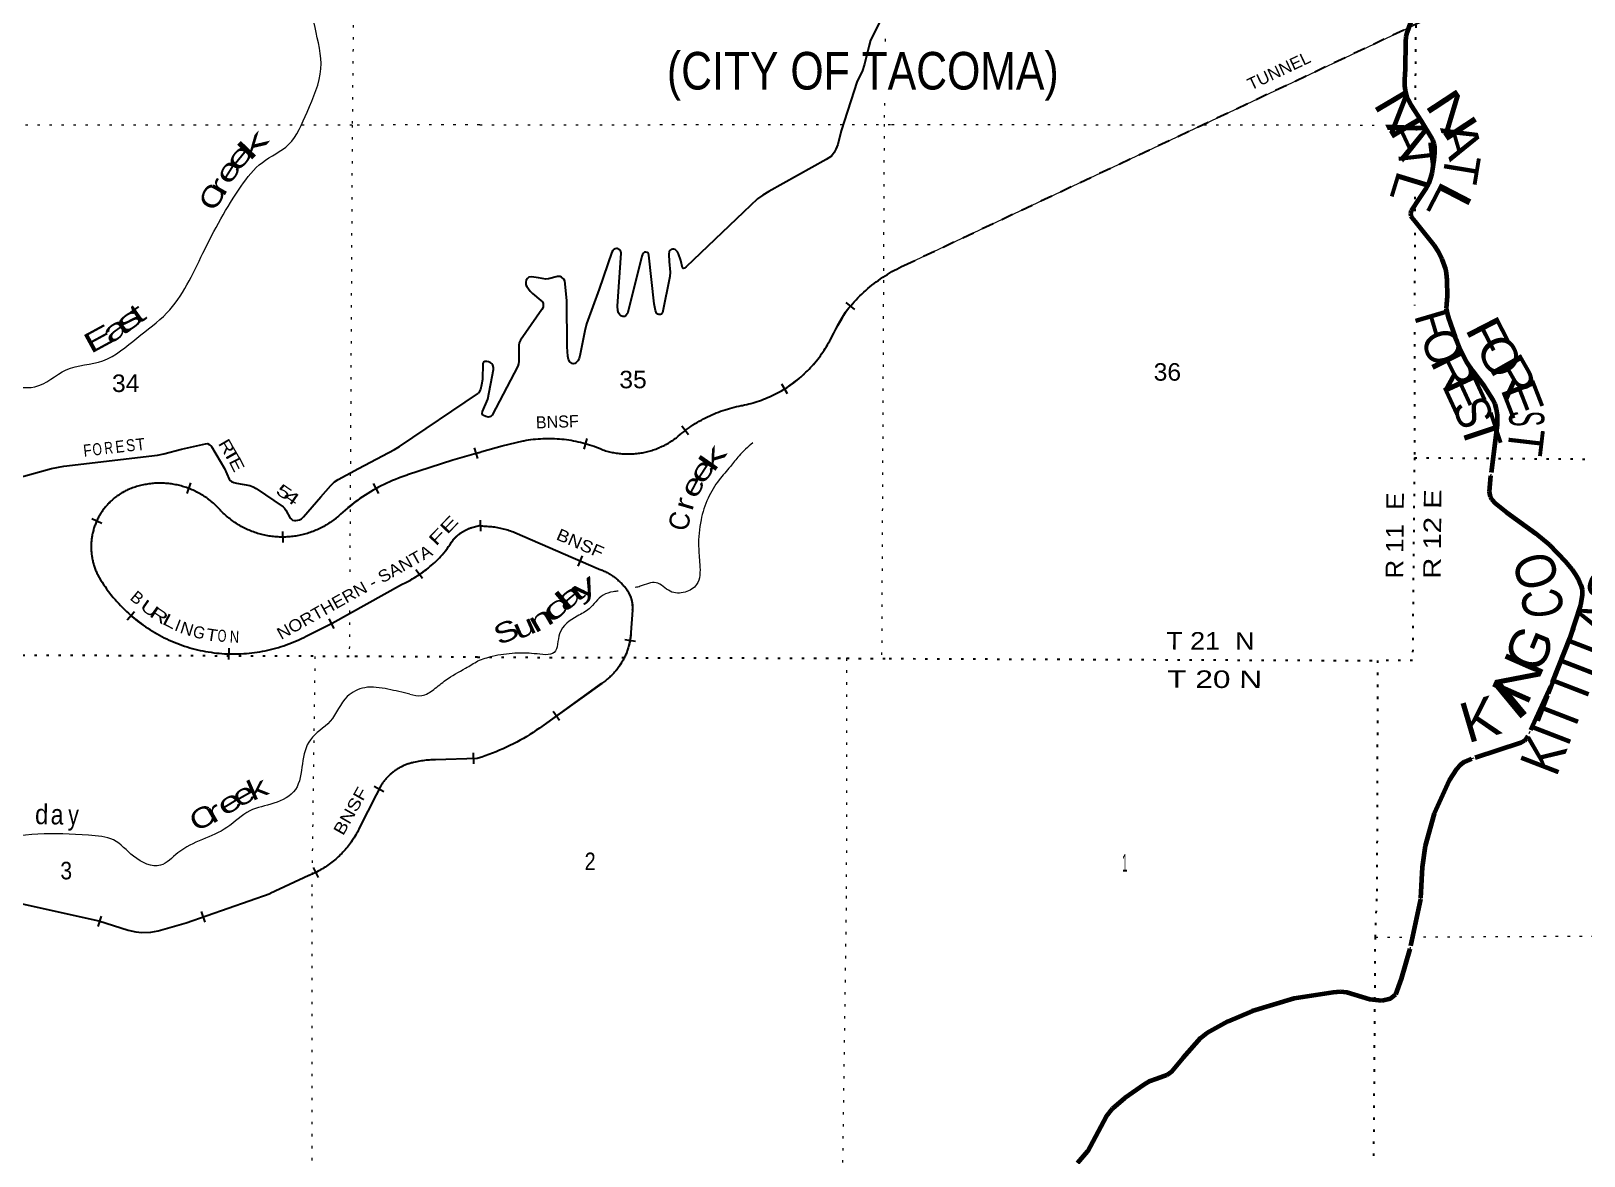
# Model space of a CAD drawing. Header units: feet. Extents: x -252966 to 4, y -183309 to 1368.
# Drawn here: x -98064 to -82555, y -94107 to -82866 of the extents above; entities that cross this region are included whole.
import ezdxf
from ezdxf.enums import TextEntityAlignment as Align

# ---------------------------------------------------------------- set-up
doc = ezdxf.new("R2010")
doc.units = ezdxf.units.FT
doc.header["$LTSCALE"] = 80
for name, pattern in [('DOT_DASHED', [7.7, 5, -1.2, 0.3, -1.2]), ('DOTTED', [1.5, 0.3, -1.2]), ('LONG_DASH_SHORT_DASH', [9.9, 6, -1.2, 1.5, -1.2]), ('SHORT_DASHED', [2.7, 1.5, -1.2])]:
    doc.linetypes.add(name, pattern=pattern)
for name, color, linetype, lineweight in [('11', 7, 'LONG_DASH_SHORT_DASH', 60), ('29', 7, 'Continuous', 25), ('30', 7, 'Continuous', 35), ('34', 7, 'Continuous', 13), ('39', 7, 'Continuous', 13), ('41', 7, 'Continuous', 13), ('44', 7, 'DOT_DASHED', 13), ('6', 7, 'DOTTED', 25), ('7', 7, 'DOTTED', 13)]:
    doc.layers.add(name, color=color, linetype=linetype, lineweight=lineweight)
doc.layers.add('12', color=7, linetype='Continuous')

msp = doc.modelspace()

# ---------------------------------------------------------------- linework, layer by layer
at = {"layer": '11'}
for points in [[(-84267.89, -82724.16), (-84324.35, -82884.24), (-84333.06, -82922.23), (-84338.28, -82974.98), (-84339.42, -83242.59), (-84346.16, -83353.2), (-84345.43, -83414.19), (-84340.05, -83460.47), (-84326.88, -83512.88), (-84310.63, -83553.96), (-84284.02, -83604.6), (-84179.21, -83763.37), (-84084.63, -83923.58), (-84068.09, -83954.03), (-84054.45, -83993.54), (-84048.64, -84027.34), (-84046.69, -84078.91), (-84052.7, -84153.19), (-84073.97, -84287.12), (-84085.68, -84332.13), (-84107.98, -84394.07)], [(-84107.98, -84394.07), (-84137.45, -84444.86), (-84198.47, -84534.86), (-84280.88, -84662.73), (-84286.63, -84686.89), (-84282.71, -84713.11), (-84274.81, -84727.58), (-84240.61, -84768.4), (-84054.23, -85002.02), (-84011.13, -85068.55), (-83974.53, -85146.97), (-83938.93, -85245.96), (-83930.81, -85285.44), (-83924.54, -85353.97), (-83921.44, -85515.01), (-83928.68, -85597.63), (-83929.43, -85638.22), (-83925.62, -85669.05), (-83911.37, -85726.09), (-83842.37, -85925.49), (-83782.41, -86072.75), (-83731.08, -86168.6), (-83666.14, -86261.74), (-83549.95, -86414.29), (-83465.83, -86549.72), (-83444.69, -86595.81), (-83430.55, -86645.24), (-83422.94, -86704.09), (-83419.76, -86801.65), (-83487.06, -87309.94), (-83500.86, -87468.82), (-83490.56, -87520.43), (-83479.25, -87543.21), (-83439.69, -87587.14), (-83324.5, -87676.09), (-83036.64, -87886.76), (-82903.11, -87997.4), (-82737.72, -88166.58), (-82671.62, -88248.06), (-82639.28, -88295.84), (-82605.87, -88353.24), (-82585.09, -88402.83), (-82573.99, -88447.24), (-82571.37, -88500.33), (-82587.55, -88604.3), (-82696.45, -88928.82), (-82888.44, -89415.45), (-83115.02, -89913.57), (-83130.83, -89937.76), (-83149.89, -89958.19), (-83183.56, -89977.73), (-83676.6, -90138.97), (-83747.22, -90169.87), (-83789.36, -90200.99), (-83826.16, -90240.92), (-83901.98, -90353.62), (-84051.34, -90684.3), (-84140.87, -91006.78), (-84170.71, -91221.77), (-84188.36, -91530.6)], [(-84187.58, -91539.16), (-84292.97, -92037.27), (-84379.95, -92337.76), (-84436.73, -92493.14), (-84488.57, -92537.08), (-84573.38, -92555.28), (-84694.79, -92542.05), (-84924.1, -92473.32), (-84985.38, -92466.93), (-85059.79, -92472.17), (-85448.36, -92533.31), (-85869.61, -92658.72), (-86112.72, -92761.6), (-86321.52, -92878.73), (-86383.34, -92928.57), (-86557.29, -93126.71), (-86672.89, -93266.8), (-86721.05, -93300.71), (-86821.88, -93337.44), (-86895.56, -93364.2), (-86946.11, -93392.58), (-87143.77, -93528.39), (-87262.04, -93633.85), (-87328, -93711.71), (-87513.77, -94063.91), (-87613.27, -94177.8)]]:
    msp.add_lwpolyline(points, dxfattribs=at)
at = {"layer": '29'}
for points in [[(-89437.54, -82471.74), (-89680.97, -82956.15), (-89697, -83021.82), (-89739.31, -83197.9), (-89762.96, -83271.66), (-89813.74, -83365.93), (-89972.77, -83862.09), (-90007.02, -84000.15), (-90025.76, -84045.7), (-90042.58, -84079.35), (-90069.91, -84115.11), (-90121.58, -84148.12), (-90696.43, -84468.48), (-90755.3, -84504.23), (-90808.55, -84543.6), (-90949.2, -84675.53), (-91519.86, -85223.25), (-91537.39, -85236.22), (-91550, -85237.27), (-91558.01, -85231.21), (-91576.01, -85157.14), (-91597.31, -85092.13), (-91608.87, -85072.15), (-91632.14, -85049), (-91643.56, -85044.81), (-91657.23, -85044.81), (-91670.89, -85049.01), (-91680.33, -85054.95), (-91689.81, -85066.89), (-91694.02, -85097.39), (-91692.47, -85169.01), (-91681.4, -85276.18), (-91684.57, -85317.13), (-91759.16, -85683.3), (-91768.65, -85694.75), (-91779.17, -85700.01), (-91792.83, -85700.01), (-91805.35, -85695.25), (-91815.96, -85684.23), (-91828.57, -85656.89), (-91841.4, -85591.14), (-91895.19, -85104.73), (-91897.97, -85092.13), (-91904.27, -85083.19), (-91911.63, -85077.41), (-91925.28, -85074.68), (-91935.81, -85076.36), (-91947.37, -85085.82), (-91956.83, -85097.39), (-91963.46, -85114.66), (-92000.56, -85263.92)], [(-92000.56, -85263.92), (-92102.95, -85675.82), (-92108.51, -85686.89), (-92122.92, -85708.42), (-92136.59, -85716.83), (-92152.7, -85716.86), (-92172.33, -85712.63), (-92183.89, -85703.16), (-92196.51, -85680.03), (-92204.92, -85656.89), (-92206.82, -85614.73), (-92171.28, -85084.77), (-92174.23, -85068.38), (-92188.1, -85051.12), (-92210.35, -85040.32), (-92218.58, -85038.5), (-92230.14, -85040.6), (-92243.81, -85049.01), (-92252.22, -85059.53), (-92262.58, -85076.29), (-92391.38, -85444.4), (-92516.07, -85791.5), (-92534.28, -85860.52), (-92578.65, -86094.63), (-92590.7, -86139.6), (-92603.32, -86161.68), (-92620.14, -86179.56), (-92634.86, -86189.02), (-92651.01, -86190.62), (-92660.08, -86189.03), (-92670.6, -86182.71), (-92682.16, -86171.15), (-92695.15, -86148.54), (-92704.23, -86115.4), (-92711.1, -86020.43), (-92714.72, -85558.1), (-92734.72, -85361.34), (-92742.65, -85345.92), (-92765.21, -85324.53), (-92779.93, -85318.22), (-92804.86, -85317.83), (-92895.56, -85341.36), (-92923.34, -85343.71), (-92996.53, -85333.35)], [(-92996.53, -85333.35), (-93065.86, -85323.53), (-93091.08, -85326.63), (-93106.84, -85338.2), (-93119.46, -85356.08), (-93124.13, -85375.5), (-93122.61, -85400.25), (-93113.15, -85419.18), (-93078.03, -85465.61), (-93057.44, -85487.54), (-92971.24, -85558), (-92957.66, -85571.83), (-92949.17, -85587.45), (-92948.11, -85606.38), (-92950.22, -85626.36), (-92961.74, -85647.88), (-93177.27, -85954.48), (-93188.9, -85981.85), (-93193.04, -86006.02), (-93191, -86097.93), (-93191.99, -86167.98), (-93195.14, -86190.06), (-93203.15, -86213.99), (-93239.35, -86286), (-93460.05, -86705.38), (-93470.56, -86718), (-93483.16, -86722.21), (-93499.99, -86723.26), (-93523.12, -86718), (-93552.54, -86703.28), (-93556.75, -86699.07), (-93559.91, -86687.5), (-93557.04, -86668.07), (-93502.73, -86546.05), (-93444.1, -86247.74), (-93444.27, -86227.92), (-93451.63, -86204.79), (-93461.09, -86190.06), (-93468.45, -86183.75), (-93477.91, -86176.39), (-93496.23, -86171.62), (-93511.55, -86167.97), (-93531.52, -86169.03), (-93545.19, -86174.28), (-93550.46, -86187.57), (-93556.75, -86347.81), (-93564.11, -86401.45), (-93576.72, -86446.67), (-93594.26, -86485.07)], [(-98438.19, -87395.68), (-97858.81, -87238.34), (-97736.03, -87214.19), (-96800.1, -87104.1), (-96736.99, -87091.76), (-96561.14, -87043.73), (-96321.34, -86990.44), (-96302.35, -86988.32), (-96284.15, -86998.24), (-96262.26, -87017.88), (-96133.31, -87238.06), (-96085.55, -87342.95), (-96074.48, -87355.62), (-96061.07, -87367.03), (-96038.61, -87377.79), (-96011.71, -87383.06), (-95880.38, -87406.85), (-95845.55, -87420), (-95815.49, -87437.94), (-95547.66, -87621.7), (-95533.81, -87633.19), (-95519.58, -87652.2), (-95475.13, -87734.46), (-95464.19, -87745.07), (-95451.53, -87752.46), (-95434.65, -87755.62), (-95420.41, -87755.63), (-95398.78, -87753.51), (-95384.01, -87749.29), (-95364.34, -87738.55), (-95342.87, -87720.79), (-95170.9, -87521.35), (-95070.06, -87407.76), (-95034.3, -87371.45), (-94996.32, -87346.12), (-94792.83, -87238.72), (-94432.98, -87046.38), (-94383.63, -87017.43), (-93594.26, -86485.07)]]:
    msp.add_lwpolyline(points, dxfattribs=at)
at = {"layer": '34'}
for p, q in [((-89345.22, -85209.79), (-81032.08, -81286.7)), ((-93232.6, -87877.14), (-92396.15, -88240.72)), ((-92059.27, -88651.43), (-92073.75, -88877.34)), ((-92365.55, -89383.14), (-92987.21, -89830.5)), ((-93608.05, -90133.84), (-94024.92, -90147.91)), ((-95290.08, -91303.42), (-95666.73, -91478.92))]:
    msp.add_line(p, q, dxfattribs=at)
at = {"layer": '34', "lineweight": 25}
for p, q in [((-89837.8, -85648.35), (-89922.52, -85577.24)), ((-90507.68, -86489.89), (-90565.26, -86395.45)), ((-91497.53, -86901.3), (-91565.2, -86813.81)), ((-92541.23, -87042.94), (-92510.4, -86936.71)), ((-93638.18, -87030.28), (-93606.43, -87136.23)), ((-96471.42, -87382.03), (-96509.96, -87485.71)), ((-94647.84, -87388.48), (-94595.32, -87485.82)), ((-97457.58, -87738.34), (-97357.18, -87784.74)), ((-93571.48, -87862.98), (-93576.51, -87752.49)), ((-95552.14, -87867.76), (-95550.62, -87978.36)), ((-92601.41, -88212.68), (-92557.32, -88111.24)), ((-94153.4, -88337.18), (-94220.41, -88249.18)), ((-97104.05, -88749.79), (-97031.83, -88666.01)), ((-95036.45, -88837.17), (-95085.67, -88738.12)), ((-92135.27, -88944.34), (-92026.47, -88964.25)), ((-96090.31, -89144.35), (-96086.8, -89033.8)), ((-92850.63, -89663.08), (-92786.02, -89752.86)), ((-93649.23, -90077.68), (-93645.5, -90188.22)), ((-94637.9, -90412.06), (-94539.96, -90463.46)), ((-95245.8, -91225.08), (-95196.51, -91324.1)), ((-97393.8, -91814.77), (-97359.84, -91709.5)), ((-96325.68, -91769.41), (-96362.31, -91665.04))]:
    msp.add_line(p, q, dxfattribs=at)
at = {"layer": '34', "linetype": 'SHORT_DASHED', "lineweight": 25}
msp.add_lwpolyline([(-89601.43, -85357.1), (-89579.51, -85341.64), (-89557.11, -85326.46), (-89534.66, -85311.77), (-89511.87, -85297.44), (-89488.69, -85283.61), (-89465.52, -85270.11), (-89442.02, -85256.98), (-89418.12, -85244.34), (-89394.23, -85232.04), (-89370.15, -85220.17), (-89345.68, -85208.8), (-81032.56, -81285.72), (-80813.07, -81176.21)], dxfattribs=at)
at = {"layer": '34', "lineweight": 25}
for points in [[(-91527.13, -86855.18), (-91508.18, -86841.2), (-91489.07, -86827.63), (-91469.68, -86814.18), (-91450.03, -86801.22), (-91430.24, -86788.65), (-91410.06, -86776.3), (-91389.83, -86764.44), (-91369.42, -86752.77), (-91348.65, -86741.51), (-91327.82, -86730.74), (-91306.74, -86720.28), (-91285.57, -86710.1), (-91264.05, -86700.33), (-91242.55, -86690.94), (-91220.71, -86681.95), (-91198.89, -86673.36), (-91176.8, -86665.06), (-91154.65, -86657.24), (-91132.35, -86649.82), (-91109.96, -86642.69), (-91087.32, -86636.06), (-91064.61, -86629.72), (-91041.83, -86623.86), (-91018.98, -86618.29), (-90995.97, -86613.31), (-90972.91, -86608.62), (-90959.99, -86606.15), (-90938.36, -86601.83), (-90916.97, -86597.04), (-90895.64, -86591.88), (-90874.24, -86586.45), (-90853.06, -86580.55), (-90832.07, -86574.3), (-90811.01, -86567.78), (-90790.17, -86560.8), (-90769.52, -86553.45), (-90748.83, -86545.72), (-90728.45, -86537.66), (-90708.11, -86529.36), (-90687.88, -86520.57), (-90667.96, -86511.45), (-90648.12, -86501.96), (-90628.44, -86492.24), (-90608.87, -86482.03), (-90589.59, -86471.62), (-90570.41, -86460.72), (-90551.51, -86449.62), (-90532.69, -86438.14), (-90514.19, -86426.35), (-90495.89, -86414.2), (-90477.76, -86401.84), (-90459.84, -86389.01), (-90442.1, -86375.94), (-90424.68, -86362.56), (-90407.43, -86348.95), (-90390.52, -86334.89), (-90373.79, -86320.61), (-90357.34, -86306.14), (-90341.1, -86291.32), (-90325.18, -86276.17), (-90309.44, -86260.68), (-90293.99, -86245.11), (-90278.87, -86229.1), (-90264.05, -86212.88), (-90249.4, -86196.43), (-90235.17, -86179.82), (-90221.16, -86162.73), (-90207.42, -86145.58), (-90194.12, -86128.11), (-90180.97, -86110.56), (-90168.17, -86092.54), (-90155.76, -86074.49), (-90143.65, -86056.23), (-90131.73, -86037.62), (-90120.35, -86018.87), (-90109.12, -86000.01), (-90098.34, -85980.86), (-90087.71, -85961.48), (-90083.69, -85953.79), (-90046.95, -85883.52), (-90008.88, -85813), (-89969.63, -85743.19), (-89928.53, -85673.88), (-89912.38, -85653.15), (-89895.51, -85632.2), (-89878.17, -85611.53), (-89860.56, -85591.09), (-89842.55, -85571.14), (-89824.28, -85551.41), (-89805.66, -85532.03), (-89786.58, -85512.94), (-89767.3, -85494.28), (-89747.62, -85475.77), (-89727.68, -85457.82), (-89707.33, -85440.02), (-89686.72, -85422.79), (-89665.84, -85405.77), (-89644.78, -85389.16), (-89623.23, -85372.85), (-89601.43, -85357.1)], [(-93596.71, -87079.1), (-93563.71, -87067.41), (-93358.46, -87012.22), (-93150.87, -86961.49), (-93141.92, -86959.78), (-93118.45, -86955.65), (-93095.09, -86951.99), (-93071.64, -86948.58), (-93048.01, -86945.69), (-93024.5, -86943.28), (-93000.85, -86941.25), (-92977.24, -86939.52), (-92953.45, -86938.3), (-92929.82, -86937.43), (-92906.01, -86937.08), (-92882.38, -86937.06), (-92858.6, -86937.44), (-92834.94, -86938.29), (-92811.28, -86939.56), (-92787.65, -86941.14), (-92763.96, -86943.28), (-92740.32, -86945.71), (-92716.79, -86948.62), (-92693.31, -86951.85), (-92669.89, -86955.66), (-92646.53, -86959.78), (-92623.31, -86964.25), (-92600.1, -86969.14), (-92577, -86974.52), (-92553.89, -86980.32), (-92530.99, -86986.34), (-92508.17, -86992.96), (-92485.52, -86999.94), (-92462.91, -87007.2), (-92440.58, -87014.87), (-92418.2, -87023.09), (-92396.04, -87031.53), (-92374.12, -87040.5), (-92352.29, -87049.63), (-92340.21, -87055), (-92327.01, -87059.11), (-92313.74, -87062.9), (-92300.41, -87066.47), (-92286.93, -87069.92), (-92273.46, -87073.03), (-92259.97, -87075.89), (-92246.36, -87078.62), (-92232.74, -87081.04), (-92219.12, -87083.2), (-92205.35, -87085.15), (-92191.66, -87086.84), (-92177.92, -87088.37), (-92164.09, -87089.6), (-92150.34, -87090.56), (-92136.5, -87091.29), (-92122.7, -87091.84), (-92108.81, -87092.09), (-92095.02, -87092.13), (-92081.13, -87091.89), (-92067.35, -87091.44), (-92053.49, -87090.76), (-92039.71, -87089.81), (-92025.94, -87088.6), (-92012.19, -87087.23), (-91998.43, -87085.52), (-91984.69, -87083.65), (-91971.02, -87081.49), (-91957.39, -87079.16), (-91943.82, -87076.49), (-91930.27, -87073.63), (-91916.82, -87070.57), (-91903.38, -87067.27), (-91890.02, -87063.69), (-91876.65, -87059.87), (-91863.42, -87055.92), (-91850.25, -87051.61), (-91837.17, -87047.11), (-91824.13, -87042.43), (-91811.26, -87037.53), (-91798.37, -87032.31), (-91785.61, -87026.96), (-91773, -87021.3), (-91760.45, -87015.56), (-91747.96, -87009.46), (-91735.65, -87003.22), (-91723.46, -86996.77), (-91711.27, -86990.08), (-91699.33, -86983.13), (-91687.45, -86976.09), (-91675.72, -86968.75), (-91664.02, -86961.23), (-91652.6, -86953.55), (-91641.25, -86945.58), (-91630.04, -86937.49), (-91618.92, -86929.21), (-91608.06, -86920.67), (-91600.27, -86914.45), (-91582.39, -86899.09), (-91564.24, -86884.21), (-91545.82, -86869.63), (-91527.13, -86855.18)], [(-93596.71, -87079.1), (-93851.88, -87155.57), (-94303.44, -87301.82), (-94307.99, -87303.31), (-94337.57, -87313.09), (-94366.79, -87323.5), (-94395.89, -87334.29), (-94424.76, -87345.6), (-94453.54, -87357.54), (-94481.95, -87369.87), (-94510.37, -87382.7), (-94538.3, -87396.05), (-94566.27, -87409.92), (-94593.74, -87424.3), (-94621.09, -87439.06), (-94648.1, -87454.21), (-94674.99, -87470), (-94701.39, -87486.31), (-94727.56, -87502.87), (-94753.62, -87520.08), (-94779.19, -87537.55), (-94804.52, -87555.52), (-94829.5, -87574.15), (-94854.11, -87592.92), (-94878.48, -87612.2), (-94902.5, -87632.12), (-94926.15, -87652.18), (-94949.43, -87672.62), (-94972.36, -87693.72), (-94983.31, -87703.81), (-94994.44, -87713.61), (-95005.73, -87723.21), (-95017.2, -87732.74), (-95028.85, -87741.97), (-95040.61, -87750.95), (-95052.55, -87759.87), (-95064.66, -87768.49), (-95076.87, -87776.85), (-95089.33, -87785.09), (-95101.83, -87793.02), (-95114.45, -87800.83), (-95127.3, -87808.39), (-95140.2, -87815.65), (-95153.28, -87822.72), (-95166.4, -87829.6), (-95179.77, -87836.24), (-95193.12, -87842.64), (-95206.71, -87848.79), (-95220.28, -87854.71), (-95234.03, -87860.42), (-95247.84, -87865.84), (-95261.75, -87871.02), (-95275.72, -87876.02), (-95289.86, -87880.69), (-95304.04, -87885.2), (-95318.28, -87889.39), (-95332.58, -87893.42), (-95346.98, -87897.06), (-95361.44, -87900.54), (-95375.88, -87903.76), (-95390.45, -87906.74), (-95405.06, -87909.43), (-95419.77, -87911.86), (-95434.43, -87914.12), (-95449.19, -87916.02), (-95463.94, -87917.67), (-95478.75, -87919.13), (-95493.49, -87920.3), (-95508.4, -87921.16), (-95523.24, -87921.85), (-95538.07, -87922.17), (-95552.88, -87922.39), (-95567.82, -87922.21), (-95582.61, -87921.82), (-95597.41, -87921.18), (-95612.31, -87920.3), (-95627.09, -87919.06), (-95641.86, -87917.7), (-95656.61, -87915.98), (-95671.42, -87914.07), (-95686.04, -87911.88), (-95700.71, -87909.38), (-95715.31, -87906.7), (-95729.9, -87903.78), (-95744.36, -87900.5), (-95758.88, -87897.04), (-95773.27, -87893.35), (-95787.58, -87889.35), (-95801.77, -87885.12), (-95815.94, -87880.65), (-95830.05, -87876.01), (-95844.03, -87871), (-95857.95, -87865.81), (-95871.79, -87860.33), (-95885.56, -87854.67), (-95899.14, -87848.71), (-95912.66, -87842.57), (-95926.05, -87836.2), (-95939.37, -87829.53), (-95952.5, -87822.69), (-95965.62, -87815.61)], [(-95965.62, -87815.61), (-95978.5, -87808.29), (-95991.36, -87800.73), (-96003.98, -87792.94), (-96016.52, -87784.98), (-96028.89, -87776.83), (-96041.19, -87768.38), (-96053.22, -87759.71), (-96065.15, -87750.93), (-96076.99, -87741.84), (-96088.6, -87732.64), (-96100.07, -87723.21), (-96111.36, -87713.47), (-96122.45, -87703.69), (-96133.43, -87693.67), (-96144.21, -87683.36), (-96154.8, -87672.99), (-96165.22, -87662.45), (-96168.19, -87659.29), (-96173.39, -87653.41), (-96182.91, -87642.91), (-96192.6, -87632.67), (-96202.48, -87622.58), (-96212.47, -87612.63), (-96222.75, -87602.89), (-96233.13, -87593.27), (-96243.69, -87583.89), (-96254.36, -87574.66), (-96265.28, -87565.68), (-96276.32, -87556.85), (-96287.44, -87548.22), (-96298.76, -87539.76), (-96310.25, -87531.55), (-96321.93, -87523.49), (-96333.63, -87515.62), (-96345.56, -87508.02), (-96357.6, -87500.63), (-96369.74, -87493.36), (-96381.94, -87486.4), (-96394.42, -87479.62), (-96406.92, -87473.02), (-96419.54, -87466.75), (-96432.21, -87460.57), (-96445.12, -87454.67), (-96458.03, -87449.03), (-96471.02, -87443.58), (-96484.2, -87438.31), (-96497.41, -87433.4), (-96510.68, -87428.59), (-96524.07, -87424.11), (-96537.58, -87419.75), (-96551.05, -87415.72), (-96564.68, -87411.95), (-96578.34, -87408.34), (-96592.08, -87404.95), (-96605.85, -87401.91), (-96619.73, -87399.01), (-96633.61, -87396.38), (-96647.54, -87394.02), (-96661.46, -87391.92), (-96675.48, -87390.03), (-96689.49, -87388.32), (-96703.54, -87386.97), (-96717.61, -87385.8), (-96731.75, -87384.92), (-96745.9, -87384.21), (-96759.99, -87383.84), (-96774.11, -87383.66), (-96788.21, -87383.72), (-96802.36, -87384.07), (-96816.43, -87384.64), (-96830.59, -87385.43), (-96844.63, -87386.52), (-96858.76, -87387.82), (-96872.76, -87389.42), (-96886.8, -87391.2), (-96900.73, -87393.19), (-96914.72, -87395.48), (-96928.59, -87398.08), (-96942.4, -87400.81), (-96956.28, -87403.84), (-96969.98, -87407.05), (-96983.67, -87410.54), (-96997.32, -87414.34), (-97010.84, -87418.27), (-97024.33, -87422.45), (-97037.78, -87426.97), (-97051.1, -87431.6), (-97064.32, -87436.45), (-97077.51, -87441.65), (-97079.56, -87442.48), (-97089.65, -87446.86), (-97099.63, -87451.33), (-97109.51, -87455.95), (-97119.34, -87460.84), (-97129.11, -87465.83), (-97138.71, -87471.02), (-97148.23, -87476.38), (-97157.75, -87481.87), (-97167.1, -87487.57), (-97176.31, -87493.4)], [(-97176.31, -87493.4), (-97185.53, -87499.38), (-97194.56, -87505.55), (-97203.46, -87511.86), (-97212.34, -87518.37), (-97221.01, -87524.99), (-97229.63, -87531.71), (-97238.13, -87538.67), (-97246.44, -87545.74), (-97254.66, -87552.97), (-97262.78, -87560.28), (-97270.77, -87567.83), (-97278.6, -87575.43), (-97286.32, -87583.24), (-97293.86, -87591.12), (-97301.33, -87599.17), (-97308.6, -87607.32), (-97315.73, -87615.62), (-97322.74, -87624), (-97329.58, -87632.58), (-97336.32, -87641.23), (-97342.86, -87650.01), (-97349.28, -87658.86), (-97355.47, -87667.88), (-97361.57, -87676.99), (-97367.49, -87686.15), (-97373.25, -87695.46), (-97378.83, -87704.87), (-97384.28, -87714.42), (-97389.58, -87723.98), (-97394.66, -87733.69), (-97399.56, -87743.47), (-97404.35, -87753.33), (-97408.92, -87763.22), (-97413.32, -87773.3), (-97417.59, -87783.38), (-97421.59, -87793.54), (-97425.51, -87803.74), (-97429.22, -87814.1), (-97432.71, -87824.43), (-97436.04, -87834.82), (-97439.24, -87845.35), (-97442.15, -87855.87), (-97444.98, -87866.43), (-97447.55, -87877.07), (-97450.02, -87887.79), (-97452.24, -87898.46), (-97454.24, -87909.23), (-97456.12, -87920.01), (-97457.83, -87930.84), (-97459.25, -87941.67), (-97460.56, -87952.59), (-97461.68, -87963.48), (-97462.57, -87974.38), (-97463.27, -87985.27), (-97463.8, -87996.21), (-97464.19, -88007.15), (-97464.28, -88018.09), (-97464.26, -88029.03), (-97464, -88039.99), (-97463.6, -88050.96), (-97462.95, -88061.87), (-97462.16, -88072.78), (-97461.17, -88083.65), (-97459.95, -88094.56), (-97458.57, -88105.39), (-97457.03, -88116.27), (-97455.25, -88127.03), (-97453.31, -88137.85), (-97451.15, -88148.55), (-97448.84, -88159.26), (-97446.38, -88169.89), (-97443.67, -88180.53), (-97440.76, -88191.08), (-97437.72, -88201.56), (-97434.46, -88212.06), (-97431.06, -88222.43), (-97427.47, -88232.76), (-97423.63, -88243.04), (-97419.69, -88253.22), (-97415.57, -88263.36), (-97411.19, -88273.44), (-97406.72, -88283.42), (-97402.09, -88293.3), (-97397.23, -88303.1), (-97384.06, -88325.63), (-97369.98, -88349.11), (-97355.42, -88372.16), (-97340.51, -88394.86), (-97325.26, -88417.54), (-97309.53, -88439.8), (-97293.45, -88461.7), (-97276.9, -88483.52), (-97260.06, -88504.86), (-97242.95, -88526.03), (-97225.28, -88546.93), (-97207.35, -88567.33), (-97189.01, -88587.51), (-97170.46, -88607.42), (-97151.35, -88627.02), (-97132.12, -88646.21)], [(-93925.47, -88060.05), (-93909.41, -88038.84), (-93893.78, -88017.2), (-93878.5, -87995.5), (-93863.59, -87973.58), (-93849.08, -87951.12), (-93847.99, -87949.82), (-93843.51, -87944.61), (-93838.98, -87939.48), (-93834.31, -87934.4), (-93829.59, -87929.44), (-93824.74, -87924.54), (-93819.86, -87919.74), (-93814.86, -87915.01), (-93809.8, -87910.39), (-93804.65, -87905.85), (-93799.43, -87901.39), (-93794.11, -87897.04), (-93788.72, -87892.76), (-93783.26, -87888.59), (-93777.75, -87884.49), (-93772.13, -87880.54), (-93766.47, -87876.66), (-93760.76, -87872.88), (-93754.97, -87869.19), (-93749.1, -87865.62), (-93743.15, -87862.14), (-93737.19, -87858.74), (-93731.12, -87855.49), (-93725.02, -87852.34), (-93718.88, -87849.27), (-93712.71, -87846.33), (-93706.41, -87843.5), (-93700.11, -87840.75), (-93693.77, -87838.16), (-93687.4, -87835.63), (-93680.92, -87833.23), (-93674.46, -87830.96), (-93667.97, -87828.8), (-93661.38, -87826.72), (-93599.72, -87808.89)], [(-93599.72, -87808.89), (-93589.59, -87808.38), (-93572.86, -87809.9), (-93556.32, -87811.61), (-93542.53, -87812.56), (-93527.22, -87813.89), (-93512.13, -87814.53), (-93496.94, -87815.39), (-93481.89, -87816.58), (-93466.73, -87818), (-93451.71, -87819.73), (-93436.68, -87821.67), (-93421.73, -87823.84), (-93406.72, -87826.32), (-93391.85, -87829.13), (-93377.04, -87832.09), (-93362.16, -87835.35), (-93347.46, -87838.84), (-93332.78, -87842.58), (-93318.14, -87846.7), (-93303.66, -87850.93), (-93289.19, -87855.44), (-93274.77, -87860.3), (-93260.49, -87865.3), (-93246.31, -87870.54), (-93232.17, -87876.13), (-92395.74, -88239.7), (-92388.9, -88242.17), (-92378.86, -88246.07), (-92368.82, -88250.11), (-92358.88, -88254.31), (-92349.03, -88258.7), (-92339.29, -88263.26), (-92329.6, -88267.99), (-92319.96, -88272.84), (-92310.46, -88277.93), (-92301.02, -88283.14), (-92291.67, -88288.56), (-92282.38, -88294.1), (-92273.26, -88299.83), (-92264.22, -88305.68), (-92255.28, -88311.68), (-92246.44, -88317.9), (-92237.74, -88324.21), (-92229.08, -88330.7), (-92220.61, -88337.33), (-92212.18, -88344.14), (-92203.96, -88351.08), (-92195.8, -88358.15), (-92187.79, -88365.31), (-92179.87, -88372.69), (-92172.14, -88380.21), (-92164.53, -88387.79), (-92157, -88395.59), (-92149.65, -88403.43), (-92142.42, -88411.44), (-92139.86, -88414.4), (-92137.71, -88417.05), (-92133.16, -88422.79), (-92128.75, -88428.6), (-92124.42, -88434.47), (-92120.2, -88440.39), (-92116.07, -88446.43), (-92112.09, -88452.54), (-92108.19, -88458.67), (-92104.38, -88464.93), (-92100.69, -88471.21), (-92097.11, -88477.57), (-92093.67, -88484.01), (-92090.31, -88490.46), (-92087.06, -88497), (-92083.96, -88503.63), (-92080.94, -88510.26), (-92078.04, -88516.93), (-92075.28, -88523.72), (-92075.03, -88524.41), (-92073.29, -88529.29), (-92071.66, -88534.18), (-92070.09, -88539.1), (-92068.62, -88544.05), (-92067.23, -88549.05), (-92065.94, -88554.04), (-92064.71, -88559.08), (-92063.6, -88564.11), (-92062.56, -88569.2), (-92061.62, -88574.27), (-92060.76, -88579.37), (-92059.98, -88584.46), (-92059.29, -88589.61), (-92058.73, -88594.74), (-92058.22, -88599.87), (-92057.81, -88605.06), (-92057.48, -88610.19), (-92057.24, -88615.37), (-92057.13, -88620.55), (-92057.06, -88625.69), (-92057.1, -88630.86), (-92057.25, -88636.05), (-92057.46, -88641.21), (-92057.75, -88646.36), (-92058.17, -88651.51)], [(-97132.12, -88646.21), (-97112.32, -88665.1), (-97092.4, -88683.57), (-97072.07, -88701.83), (-97051.46, -88719.6), (-97030.52, -88737), (-97009.36, -88754.12), (-96987.73, -88770.82), (-96965.89, -88787.23), (-96943.79, -88803.15), (-96921.48, -88818.78), (-96898.76, -88833.84), (-96875.84, -88848.64), (-96852.78, -88863), (-96829.38, -88877), (-96805.72, -88890.5), (-96781.7, -88903.67), (-96757.7, -88916.47), (-96733.3, -88928.71), (-96708.75, -88940.53), (-96684, -88952.06), (-96659.2, -88963.03), (-96633.92, -88973.58), (-96608.64, -88983.78), (-96583.16, -88993.34), (-96557.62, -89002.7), (-96531.67, -89011.48), (-96505.8, -89019.77), (-96479.79, -89027.66), (-96453.46, -89035.17), (-96427.12, -89042), (-96400.72, -89048.61), (-96374.13, -89054.59), (-96347.34, -89060.29), (-96320.69, -89065.35), (-96293.78, -89069.93), (-96266.86, -89074.16), (-96239.83, -89077.96), (-96212.8, -89081.07), (-96185.56, -89083.89), (-96158.41, -89086.23), (-96131.2, -89088.01), (-96104.07, -89089.29), (-96076.81, -89090.16), (-96049.56, -89090.67), (-96022.31, -89090.5), (-95995.08, -89089.97), (-95967.79, -89088.88), (-95940.5, -89087.43), (-95913.36, -89085.37), (-95886.23, -89082.95), (-95859.18, -89080.05), (-95832.07, -89076.59), (-95805.18, -89072.71), (-95778.16, -89068.41), (-95751.43, -89063.56), (-95724.57, -89058.29), (-95697.99, -89052.46), (-95671.42, -89046.29), (-95645.07, -89039.69), (-95618.66, -89032.54), (-95592.55, -89024.84), (-95566.58, -89016.86), (-95540.55, -89008.31), (-95514.86, -88999.43), (-95489.28, -88990.06), (-95463.83, -88980.06), (-95438.67, -88969.86), (-95413.59, -88959.18), (-95388.66, -88947.87), (-95364.01, -88936.34), (-95339.58, -88924.41), (-95315.29, -88911.84), (-95057.07, -88783.54), (-94365.48, -88396.62), (-94352.61, -88390.74), (-94333.12, -88381.52), (-94313.77, -88371.87), (-94294.54, -88361.98), (-94275.63, -88351.68), (-94256.82, -88341.14), (-94238.24, -88330.27), (-94219.8, -88318.97), (-94201.64, -88307.45), (-94183.53, -88295.58), (-94165.81, -88283.4), (-94148.13, -88270.88), (-94130.85, -88258.06), (-94113.67, -88244.98), (-94096.78, -88231.67), (-94080.04, -88217.94), (-94063.7, -88203.9), (-94047.54, -88189.72), (-94031.51, -88175.11), (-94015.87, -88160.36), (-94000.43, -88145.3), (-93985.31, -88129.82), (-93970.46, -88114.29), (-93957.22, -88099.92), (-93941.84, -88080.86), (-93925.46, -88060.04)], [(-92058.17, -88651.51), (-92072.65, -88877.42), (-92073.05, -88883.61), (-92073.86, -88894.92), (-92074.88, -88906.16), (-92076.15, -88917.47), (-92077.56, -88928.71), (-92079.23, -88939.9), (-92080.99, -88951.07), (-92083.04, -88962.27), (-92085.25, -88973.35), (-92087.64, -88984.39), (-92090.24, -88995.48), (-92093.07, -89006.43), (-92096.01, -89017.34), (-92099.2, -89028.22), (-92102.55, -89039.1), (-92106.08, -89049.81), (-92109.86, -89060.52), (-92113.76, -89071.14), (-92117.84, -89081.73), (-92122.17, -89092.18), (-92126.65, -89102.65), (-92131.29, -89112.98), (-92136.13, -89123.22), (-92141.14, -89133.34), (-92146.34, -89143.42), (-92151.66, -89153.42), (-92157.23, -89163.29), (-92162.92, -89173.08), (-92168.83, -89182.77), (-92174.86, -89192.4), (-92181.1, -89201.84), (-92187.45, -89211.2), (-92193.97, -89220.45), (-92200.7, -89229.59), (-92207.54, -89238.58), (-92214.57, -89247.53), (-92221.73, -89256.27), (-92229.07, -89264.96), (-92236.56, -89273.44), (-92244.17, -89281.84), (-92251.88, -89290.08), (-92259.82, -89298.23), (-92267.89, -89306.16), (-92276.04, -89313.99), (-92284.39, -89321.72), (-92292.81, -89329.25), (-92301.39, -89336.66), (-92310.16, -89343.89), (-92318.94, -89350.97), (-92327.9, -89357.92), (-92337.05, -89364.69), (-92346.21, -89371.31), (-92355.48, -89377.78), (-92364.92, -89384.05), (-92986.57, -89831.4), (-93017.94, -89853.19), (-93049.64, -89874.14), (-93081.7, -89894.55), (-93114.2, -89914.72), (-93147.01, -89934.06), (-93180.03, -89952.74), (-93213.48, -89971.17), (-93247.26, -89988.78), (-93281.22, -90005.73), (-93315.74, -90022.26), (-93350.28, -90038.01), (-93385.08, -90053.4), (-93420.37, -90068.07), (-93455.69, -90081.97), (-93491.39, -90095.32), (-93527.14, -90108.19), (-93563.41, -90120.35), (-93599.58, -90131.91), (-93609.32, -90134.98)], [(-93609.32, -90134.98), (-94024.9, -90149.02), (-94040.7, -90149), (-94056.4, -90149.33), (-94072.11, -90149.95), (-94087.9, -90150.74), (-94103.59, -90151.89), (-94119.21, -90153.32), (-94134.92, -90154.93), (-94150.54, -90156.9), (-94166.06, -90159.13), (-94181.68, -90161.64), (-94197.13, -90164.42), (-94212.58, -90167.37), (-94228.02, -90170.7), (-94243.29, -90174.28), (-94255.2, -90177.25), (-94263.92, -90179.45), (-94272.54, -90181.82), (-94281.13, -90184.35), (-94289.74, -90186.99), (-94298.25, -90189.82), (-94306.67, -90192.79), (-94315.13, -90195.86), (-94323.47, -90199.13), (-94331.74, -90202.53), (-94340.01, -90206.09), (-94348.15, -90209.78), (-94356.27, -90213.58), (-94364.34, -90217.57), (-94372.27, -90221.68), (-94380.17, -90225.94), (-94387.98, -90230.29), (-94395.75, -90234.84), (-94403.4, -90239.47), (-94411, -90244.29), (-94418.47, -90249.2), (-94425.91, -90254.25), (-94433.2, -90259.42), (-94440.42, -90264.74), (-94447.56, -90270.13), (-94454.6, -90275.72), (-94461.56, -90281.4), (-94468.4, -90287.2), (-94475.15, -90293.08), (-94481.76, -90299.15), (-94488.28, -90305.3), (-94494.69, -90311.53), (-94501.02, -90317.89), (-94507.19, -90324.39), (-94513.3, -90331.02), (-94519.28, -90337.66), (-94525.11, -90344.48), (-94530.83, -90351.39), (-94536.47, -90358.39), (-94541.94, -90365.44), (-94547.3, -90372.67), (-94552.56, -90379.94), (-94557.62, -90387.32), (-94562.63, -90394.74), (-94567.48, -90402.33), (-94572.1, -90409.8), (-94617.77, -90496.81), (-94782.39, -90825.26), (-94789.52, -90840.26), (-94796.95, -90855.03), (-94804.64, -90869.67), (-94812.55, -90884.33), (-94820.76, -90898.74), (-94829.19, -90912.94), (-94837.84, -90927.15), (-94846.78, -90941.11), (-94855.95, -90954.86), (-94865.42, -90968.58), (-94875.06, -90982), (-94884.87, -90995.34), (-94895.02, -91008.52), (-94905.35, -91021.42), (-94915.94, -91034.18), (-94926.67, -91046.79), (-94937.74, -91059.23), (-94948.9, -91071.42), (-94960.41, -91083.44), (-94972, -91095.22), (-94983.85, -91106.88), (-94995.88, -91118.23), (-95008.13, -91129.39), (-95020.51, -91140.38), (-95033.2, -91151.12), (-95046.01, -91161.69), (-95059.01, -91171.97), (-95072.13, -91182.08), (-95085.52, -91191.87), (-95099.04, -91201.49), (-95112.65, -91210.85), (-95126.49, -91220), (-95140.49, -91228.87), (-95154.72, -91237.52), (-95168.95, -91245.97), (-95183.45, -91254.08), (-95198.03, -91261.93)], [(-95198.03, -91261.93), (-95212.74, -91269.62), (-95227.52, -91276.97), (-95242.59, -91284.08), (-95257.67, -91290.97), (-95272.89, -91297.49), (-95288.16, -91303.88), (-95289.65, -91304.44), (-95677.27, -91485.06)], [(-102012.7, -94168.78), (-101920.18, -94014.66), (-101785.45, -93859.76), (-101671.17, -93770.22), (-101488, -93657.44), (-101212.36, -93534.87), (-100880.06, -93408.1), (-100774.73, -93342.91), (-98803.02, -91604.71), (-98709.36, -91553.65), (-98615.27, -91525.41), (-98516.48, -91515.99), (-98425.94, -91526.4), (-97388.4, -91756.4), (-97095.62, -91850.87), (-97019.1, -91868.21), (-96958.21, -91872.89), (-96866.82, -91870.55), (-96794.78, -91858.78), (-96515.04, -91778), (-95677.56, -91484.09)]]:
    msp.add_lwpolyline(points, dxfattribs=at)
at = {"layer": '34'}
for points in [[(-95314.8, -88912.82), (-95056.56, -88784.51), (-94364.99, -88397.6)], [(-94573.06, -90409.25), (-94618.75, -90496.3), (-94783.38, -90824.77)], [(-102011.71, -94169.27), (-101919.29, -94015.31), (-101784.69, -93860.56), (-101670.54, -93771.12), (-101487.49, -93658.42), (-101211.94, -93535.89), (-100879.57, -93409.09), (-100774.07, -93343.8), (-98802.39, -91605.62), (-98708.93, -91554.67), (-98615.06, -91526.49), (-98516.49, -91517.1), (-98426.12, -91527.49), (-97388.69, -91757.46), (-97095.91, -91851.93), (-97019.26, -91869.3), (-96958.24, -91873.99), (-96866.72, -91871.65), (-96794.54, -91859.86), (-96514.71, -91779.05), (-95677.2, -91485.13)]]:
    msp.add_lwpolyline(points, dxfattribs=at)
for centre, radius, start, end in [((-88703.62, -86611.19), 1541.3, 114.59972, 142.57438), ((-85984.7, -88043.12), 4599.67, 149.00561, 152.99129), ((-91199.63, -85369.52), 1260.73, 280.96723, 332.36529), ((-90715.85, -87932.19), 1347.24, 100.43158, 130.99166), ((-90320.14, -98838.7), 12208.79, 103.40552, 105.54363), ((-92894.11, -88296.08), 1357.98, 65.94595, 100.88899), ((-92100.45, -86299.26), 793.96, 252.39367, 309.11395), ((-85798.73, -113056.65), 27123.82, 106.70979, 108.27417), ((-93759.6, -88996.89), 1781.29, 107.78846, 132.94175), ((-96837.13, -88020.91), 628.27, 112.53569, 206.74212), ((-96776.67, -88193.1), 810.55, 41.2626, 111.81848), ((-95552.85, -87071.11), 850.13, 223.7078, 312.99527), ((-93546.93, -88203.23), 392.42, 97.10628, 140.14789), ((-93556.22, -88681.66), 867.17, 68.08786, 92.81605), ((-95133.2, -87131.59), 1524.44, 320.53035, 327.45101), ((-94872.7, -87269.45), 1237.13, 294.22974, 317.78919), ((-92605.13, -88821.12), 616.88, 41.16243, 70.19848), ((-96040.86, -87528.75), 1562.94, 209.72062, 297.68084), ((-92463.29, -88679.19), 416.9, 21.83913, 39.30749), ((-92353.33, -88625.98), 295.16, 355.0546, 20.19117), ((-92720.87, -88841.08), 648.14, 303.24509, 356.79291), ((-94241.58, -88046.17), 2181.11, 287.00032, 305.10694), ((-94132.83, -90676.21), 514.85, 103.7808, 148.76695), ((-94031.2, -91050.96), 903.07, 89.60177, 104.37961), ((-95642.8, -90422.5), 948.91, 291.82141, 334.91739)]:
    msp.add_arc(centre, radius, start, end, dxfattribs=at)
at = {"layer": '39'}
for points in [[(-100287.95, -88710.92), (-100277.79, -88685.11), (-100179.31, -88348.95), (-100096.42, -88095.26), (-100061.35, -87908.17), (-99877.71, -87708.19), (-99679.95, -87518.17), (-99351.12, -87415.85), (-98907.76, -86973.25), (-98546.05, -86651.69), (-98318.26, -86443.42), (-98027.13, -86421.69), (-97712.75, -86251.12), (-97345.68, -86160.64), (-97007.53, -85933.67), (-96707.68, -85682.79), (-96347.57, -85085.91), (-95965.78, -84416.57), (-95754.25, -84178.25), (-95492.14, -83999.93), (-95307.22, -83675.34), (-95169.12, -83242.49), (-95227.77, -82828.82), (-95279.95, -82491.49), (-95341.31, -81957.27), (-95305.21, -81601.35), (-95124.18, -81298.89), (-94957.42, -80958.33), (-94792.65, -80636.89)], [(-90856.95, -86980.4), (-90993.52, -87111.34), (-91079.88, -87218.1), (-91192.34, -87351.04), (-91302.79, -87534.31), (-91373.07, -87751.78), (-91397.14, -88015.53), (-91385.06, -88196.71), (-91417.17, -88398.05), (-91531.66, -88472.61), (-91680.3, -88464.65), (-91820.92, -88378.17), (-91979.59, -88414.51), (-92029.06, -88427.48)], [(-92200.46, -88462.31), (-92248.75, -88469.04), (-92351.18, -88503.33), (-92489.83, -88639.05), (-92609.48, -88712.3), (-92785, -88888.12), (-92839.21, -89075.38), (-93038.07, -89087.59), (-93232.91, -89083.69), (-93457.87, -89116.04), (-93605.37, -89160.95)], [(-94280.35, -89491.12), (-94161.18, -89506.07), (-94042.25, -89445), (-93923.33, -89351.79), (-93724.05, -89232.86), (-93601.3, -89159.71)], [(-94280.35, -89491.12), (-94500.33, -89442.57), (-94731.42, -89427.79), (-94905.67, -89515.18), (-95076.98, -89763.33), (-95274.77, -89947.31), (-95353.73, -90186.9), (-95424.55, -90444.54), (-95638.68, -90582.39), (-95879.28, -90658.1), (-96107.31, -90824.17), (-96597.97, -91078.12), (-96772.01, -91201.68), (-97039.69, -91112.75), (-97239.5, -90949.07), (-97488.86, -90902.24), (-97997.13, -90891.01), (-98491.23, -90897.8), (-98881.14, -90859.79), (-98993.62, -90936.82)]]:
    msp.add_spline(points, degree=3, dxfattribs=at)
at = {"layer": '44'}
for points in [[(-84267.89, -82724.16), (-84324.35, -82884.24), (-84333.06, -82922.23), (-84338.28, -82974.98), (-84339.42, -83242.59), (-84346.16, -83353.2), (-84345.43, -83414.19), (-84340.05, -83460.47), (-84326.88, -83512.88), (-84310.63, -83553.96), (-84284.02, -83604.6), (-84179.21, -83763.37), (-84084.63, -83923.58), (-84068.09, -83954.03), (-84054.45, -83993.54), (-84048.64, -84027.34), (-84046.69, -84078.91), (-84052.7, -84153.19), (-84073.97, -84287.12), (-84085.68, -84332.13), (-84107.98, -84394.07)], [(-84107.98, -84394.07), (-84137.45, -84444.86), (-84198.47, -84534.86), (-84280.88, -84662.73), (-84286.63, -84686.89), (-84282.71, -84713.11), (-84274.81, -84727.58), (-84240.61, -84768.4), (-84054.23, -85002.02), (-84011.13, -85068.55), (-83974.53, -85146.97), (-83938.93, -85245.96), (-83930.81, -85285.44), (-83924.54, -85353.97), (-83921.44, -85515.01), (-83928.68, -85597.63), (-83929.43, -85638.22), (-83925.62, -85669.05), (-83911.37, -85726.09), (-83842.37, -85925.49), (-83782.41, -86072.75), (-83731.08, -86168.6), (-83666.14, -86261.74), (-83549.95, -86414.29), (-83465.83, -86549.72), (-83444.69, -86595.81), (-83430.55, -86645.24), (-83422.94, -86704.09), (-83419.76, -86801.65), (-83487.06, -87309.94), (-83500.86, -87468.82), (-83490.56, -87520.43), (-83479.25, -87543.21), (-83439.69, -87587.14), (-83324.5, -87676.09), (-83036.64, -87886.76), (-82903.11, -87997.4), (-82737.72, -88166.58), (-82671.62, -88248.06), (-82639.28, -88295.84), (-82605.87, -88353.24), (-82585.09, -88402.83), (-82573.99, -88447.24), (-82571.37, -88500.33), (-82587.55, -88604.3), (-82696.45, -88928.82), (-82888.44, -89415.45), (-83115.02, -89913.57), (-83130.83, -89937.76), (-83149.89, -89958.19), (-83183.56, -89977.73), (-83676.6, -90138.97), (-83747.22, -90169.87), (-83789.36, -90200.99), (-83826.16, -90240.92), (-83901.98, -90353.62), (-84051.34, -90684.3), (-84140.87, -91006.78), (-84170.71, -91221.77), (-84188.36, -91530.6)], [(-84187.46, -91533.29), (-84291.13, -92028.77), (-84409.63, -92433.2), (-84422.78, -92469.54), (-84443.49, -92501.59), (-84489.47, -92537.54), (-84518.59, -92548.65), (-84563.76, -92555), (-84643.19, -92552.19), (-84916.25, -92474.87), (-84986.99, -92466.92), (-85160.07, -92483.26), (-85456.83, -92535.21), (-85734.47, -92611.39), (-85972.33, -92699.36), (-86216.2, -92813.37), (-86320.75, -92878.18), (-86426.79, -92971.57), (-86644.4, -93234.21), (-86698.73, -93287.94), (-86738.88, -93309.03), (-86896.58, -93364.67), (-87061.73, -93467.48), (-87223.77, -93596.86), (-87311.46, -93688.95), (-87379.29, -93800.77), (-87487.86, -94024.21), (-87608.19, -94172.76)]]:
    msp.add_lwpolyline(points, dxfattribs=at)
at = {"layer": '6'}
msp.add_line((-84244.07, -84522.1), (-84245.9, -85608.99), dxfattribs=at)
for points in [[(-84225.09, -81574.03), (-84227.05, -81848.58), (-84242.49, -83759.57)], [(-84246.34, -85874.87), (-84248.45, -87129.24), (-84266.26, -89154.54), (-84615.76, -89156.77), (-84623.36, -91528.97)], [(-84248.45, -87129.24), (-80269.31, -87161.73), (-78652.35, -87158.7), (-75072.9, -87179.83), (-73419.77, -87184.83), (-69531.01, -87202.52)], [(-93605.14, -89122.48), (-94885.9, -89115.14), (-100112.71, -89098.95), (-100592.78, -89092.05), (-105435.97, -89072.48), (-105918.02, -89069.6), (-110803.5, -89027.39)], [(-93605.14, -89122.48), (-89918.62, -89133.94), (-89494.81, -89136.46), (-84615.76, -89156.77)], [(-84686.98, -102684.81), (-84683.67, -102498.99), (-84681.44, -99660.36), (-84660.6, -97224.07), (-84654.41, -94345.19), (-84637.57, -91920.97), (-84623.36, -91528.97)]]:
    msp.add_lwpolyline(points, dxfattribs=at)
at = {"layer": '7'}
for p, q in [((-89534.1, -82944.68), (-89535.38, -83057.92)), ((-94883.35, -88655.12), (-94885.9, -89115.14)), ((-95229.37, -89114.52), (-95260.61, -91486.81)), ((-89918.62, -89133.94), (-89922.23, -91508.6))]:
    msp.add_line(p, q, dxfattribs=at)
for points in [[(-94777.9, -73139.73), (-94801.05, -78487.58), (-94856.51, -83805.45), (-94881.51, -88321.48)], [(-89541.33, -83585.93), (-89543.71, -83796.68), (-89569.11, -89133.72)], [(-93583.2, -83802.79), (-94856.51, -83805.45), (-100167.55, -83807.04), (-105452.75, -83762.27), (-110753.96, -83727.63), (-116091.42, -83677.12)], [(-93583.2, -83802.79), (-89469.41, -83799.42), (-84649.85, -83804.96)], [(-95260.61, -91486.81), (-95260.21, -94217.6), (-95265.82, -99532.07), (-95261.12, -104804.31), (-95272.77, -110120.76), (-95290.49, -115443.2), (-95345.97, -120698.96), (-95380.67, -125848.11), (-95434.6, -131176.37), (-95460.48, -133138.49)], [(-89922.23, -91508.6), (-89960.97, -94300.91), (-89982.79, -97729.89)], [(-84637.57, -91920.97), (-80337.75, -91897.99), (-75089.47, -91934.29), (-69546.65, -91936.64)]]:
    msp.add_lwpolyline(points, dxfattribs=at)

# ---------------------------------------------------------------- texts
at = {"layer": '12'}
for s, rotation, width, p in [('O', 105.53, 0.85, (-82842.46, -88208.41)), ('C', 96.726, 0.75, (-82770.71, -88561.64)), ('N', 66.102, 1.2, (-83032.58, -89412.43)), ('I', 39.567, 1.65, (-83156.38, -89707.43)), ('K', 16.392, 1.05, (-83538.06, -89932.68))]:
    msp.add_text(s, height=400, rotation=rotation, dxfattribs=dict(at, width=width)).set_placement(p, align=Align.CENTER)
at = {"layer": '12', "width": 0.9}
msp.add_text('KITTITAS', height=400, rotation=68.874, dxfattribs=at).set_placement((-82830.64, -90329.34))
at = {"layer": '12'}
msp.add_text('G', height=400, rotation=67.745, dxfattribs=at).set_placement((-82914.34, -89110.21), align=Align.CENTER)
at = {"layer": '30'}
for s, rotation, width, p in [('F', 6.709, 0.85, (-97493.63, -87114.83)), ('O', 6.709, 0.75, (-97396.74, -87103.79)), ('R', 6.709, 0.75, (-97282.25, -87090.34)), ('E', 6.709, 0.85, (-97170.11, -87077.13)), ('S', 6.709, 0.85, (-97063.14, -87064.55)), ('T', 6.709, 0.95, (-96965.06, -87055.26)), ('R', 300.356, 1.25, (-96162.78, -87049.23)), ('T', 299.856, 1.55, (-96113.66, -87135.13)), ('E', 296.481, 1.25, (-96062.64, -87223.95)), ('5', 325.546, 1.65, (-95570.37, -87520.8)), ('4', 325.546, 1.65, (-95494.22, -87575.41))]:
    msp.add_text(s, height=120, rotation=rotation, dxfattribs=dict(at, width=width)).set_placement(p, align=Align.CENTER)
at = {"layer": '34'}
for s, rotation, width, p in [('TUNNEL', 25.263, 1.05, (-85881.25, -83460.76)), ('BNSF', 336.507, 1.15, (-92828.47, -87942.57)), ('BNSF', 60.38, 1.2, (-94947.97, -90912.65))]:
    msp.add_text(s, height=120, rotation=rotation, dxfattribs=dict(at, width=width)).set_placement(p)
msp.add_text('BNSF', height=120, rotation=2.109, dxfattribs=at).set_placement((-93020.19, -86837.62))
for s, rotation, width, p in [('FE', 46.225, 1.65, (-93903.31, -87897.61)), ('NORTHERN - SANTA ', 29.225, 1.1, (-94783.25, -88513.71)), ('U', 325.188, 1.5, (-96914.35, -88685.27)), ('R', 327.3, 1.5, (-96816.29, -88756.23)), ('L', 332.3, 1.5, (-96703.77, -88815.93)), ('N', 342.605, 1.1, (-96524.35, -88896.6)), ('G', 345.605, 0.95, (-96399.81, -88932.68)), ('T', 351.197, 1.15, (-96267.32, -88959.89)), ('O', 358.122, 0.7, (-96158.4, -88968.61)), ('N', 358.122, 0.8, (-96034.31, -88978.23))]:
    msp.add_text(s, height=120, rotation=rotation, dxfattribs=dict(at, width=width)).set_placement(p, align=Align.CENTER)
for s, rotation, p in [('B', 320, (-97043.08, -88574.99)), ('I', 338.708, (-96618.9, -88859.92))]:
    msp.add_text(s, height=120, rotation=rotation, dxfattribs=at).set_placement(p, align=Align.CENTER)
at = {"layer": '41'}
for s, rotation, width, p in [('k', 46.079, 2.25, (-95882.76, -84176.96)), ('e', 50.68, 1.8, (-95997.96, -84286.32)), ('e', 57.782, 1.55, (-96078.68, -84414.44)), ('r', 60.143, 1.65, (-96142.56, -84532.05)), ('C', 62.144, 1.3, (-96226.15, -84679.99)), ('t', 35.436, 1.6, (-96995.71, -85801.95)), ('a', 34.62, 1.75, (-97276.44, -86001.33)), ('s', 35.809, 1.95, (-97135.26, -85902.88)), ('E', 28.548, 1.6, (-97470.11, -86095.44)), ('k', 54.951, 1.85, (-91247.59, -87286.89)), ('e', 57.167, 1.55, (-91347.61, -87408.38)), ('e', 61.978, 1.4, (-91422.41, -87550.58)), ('r', 73.601, 1.25, (-91461.07, -87669.27)), ('C', 78.14, 0.95, (-91508.7, -87872.37)), ('y', 33.547, 1.7, (-92584.66, -88561.92)), ('d', 40.567, 2.05, (-92866.55, -88793.06)), ('a', 38.327, 1.85, (-92736.38, -88680.76)), ('n', 30.13, 1.6, (-93030.04, -88888.02)), ('S', 23.63, 1.35, (-93390.73, -89007.6)), ('u', 23.63, 1.45, (-93199.56, -88952.35)), ('e', 29.325, 1.45, (-95990.72, -90632.46)), ('k', 23.645, 1.45, (-95854.16, -90562.82)), ('e', 31.614, 1.55, (-96132.66, -90717.87)), ('d', 359.47, 0.9, (-98025.39, -90791.32)), ('a', 359.012, 0.85, (-97868.97, -90792.95)), ('y', 358.256, 0.8, (-97696.77, -90795.8)), ('C', 29.595, 1.3, (-96412.75, -90873.92)), ('r', 29.77, 1.65, (-96257.53, -90793.64))]:
    msp.add_text(s, height=200, rotation=rotation, dxfattribs=dict(at, width=width)).set_placement(p)
at = {"layer": '44', "width": 0.85}
msp.add_text('(CITY OF TACOMA)', height=375.5, dxfattribs=at).set_placement((-89757.1, -83450.22), align=Align.CENTER)
at = {"layer": '44'}
for s, rotation, width, p in [('N', 300.624, 1.35, (-84552.38, -83785.8)), ('N', 303.303, 1.45, (-84020.71, -83802.53)), ('A', 295.069, 1.35, (-84451, -83990.16)), ('A', 286.111, 1.15, (-83943.32, -84007.2)), ('T', 276.606, 0.95, (-84405.1, -84143.06)), ('L', 253.065, 1.15, (-84454.54, -84386.77)), ('L', 242.607, 1.45, (-84051.49, -84506.1)), ('F', 297.191, 1.25, (-83667.44, -85998.95)), ('O', 290.162, 0.95, (-84133.85, -86082.44)), ('O', 298.199, 1.1, (-83549.6, -86196.05)), ('R', 296.597, 1.2, (-84009.13, -86343.63)), ('R', 299.597, 1.25, (-83407.71, -86409.49)), ('E', 294.82, 1.15, (-83905.6, -86561.24)), ('E', 291.259, 1.1, (-83330.11, -86602.33)), ('S', 291.104, 0.9, (-83823.44, -86738.25)), ('T', 288.429, 1.2, (-83749.86, -86933.78)), ('S', 271.104, 0.5, (-83301, -86743.02)), ('T', 263.354, 0.95, (-83307.76, -86950.05))]:
    msp.add_text(s, height=350, rotation=rotation, dxfattribs=dict(at, width=width)).set_placement(p, align=Align.CENTER)
for s, rotation, p in [('T', 260.606, (-83951.54, -84215.9)), ('F', 286.456, (-84213.53, -85841.4))]:
    msp.add_text(s, height=350, rotation=rotation, dxfattribs=at).set_placement(p, align=Align.CENTER)
at = {"layer": '6'}
for s, rotation, width, p in [('R 12 E', 89.496, 1.25, (-83985.57, -88340.31)), ('R 11  E', 89.496, 1.1, (-84360.49, -88337.2)), ('T 21  N', 359.761, 1.15, (-86727.19, -89045.61)), ('T 20 N', 359.761, 1.35, (-86717.49, -89428.31))]:
    msp.add_text(s, height=175, rotation=rotation, dxfattribs=dict(at, width=width)).set_placement(p)
at = {"layer": '7'}
for s, rotation, width, p in [('36', 0.036, 1.05, (-86851.77, -86359.82)), ('34', 0.321, 1.05, (-97255.5, -86473.3)), ('35', 0.036, 1.05, (-92188.76, -86435.66)), ('3', 0.321, 0.9, (-97771.1, -91343.02)), ('2', 0.036, 0.85, (-92535.73, -91250.22)), ('1', 0.036, 0.4, (-87166.53, -91265.51))]:
    msp.add_text(s, height=175, rotation=rotation, dxfattribs=dict(at, width=width)).set_placement(p)

doc.saveas('drawing.dxf')
